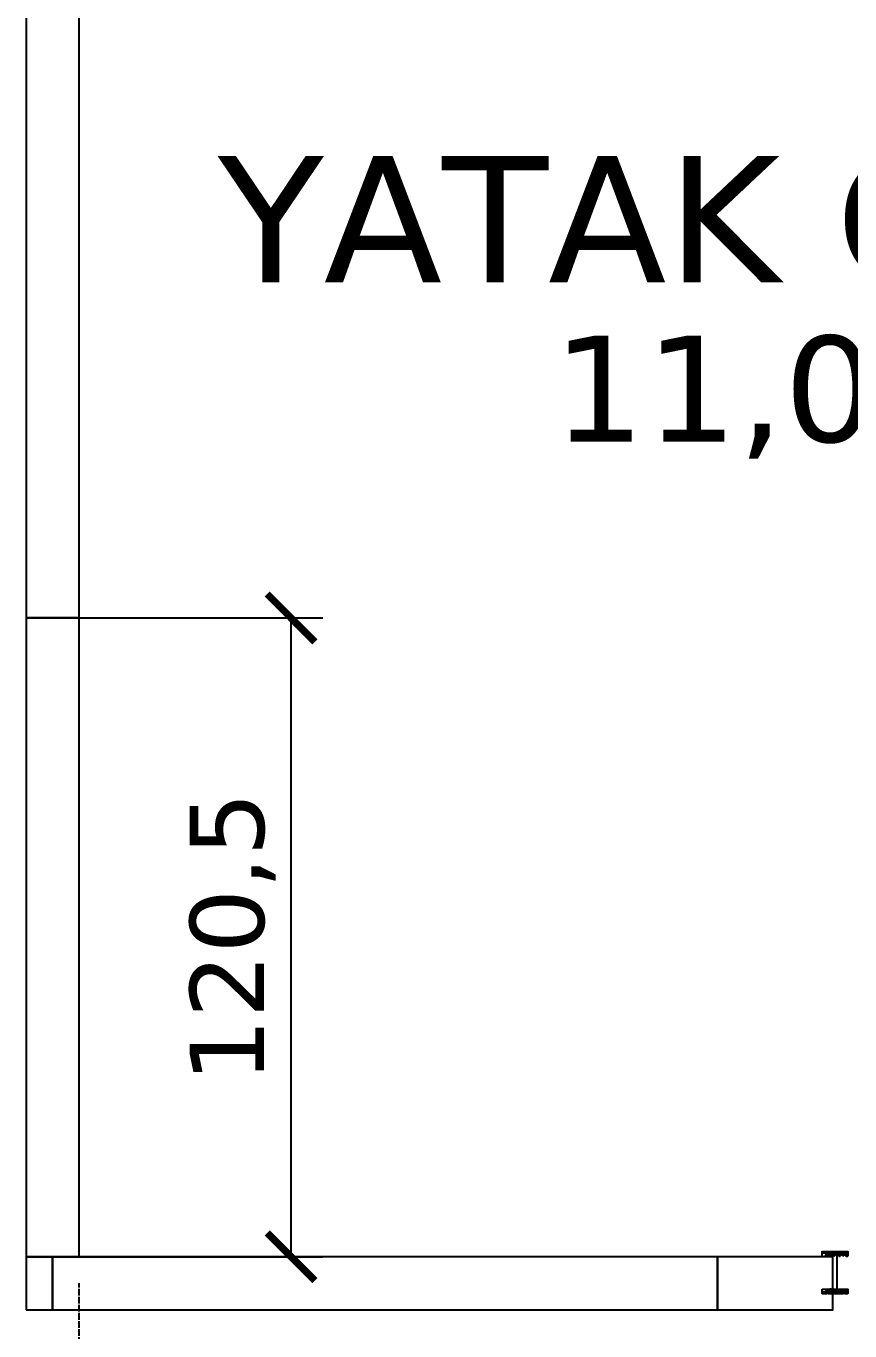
# Model space of a CAD drawing. Header units: centimetres. Extents: x -135 to 5324, y -1304 to 1609.
# Drawn here: x 1974.5 to 2130, y 877.5 to 1123.7 of the extents above; entities that cross this region are included whole.
import ezdxf
from ezdxf.enums import TextEntityAlignment as Align

# ---------------------------------------------------------------- set-up
doc = ezdxf.new("R2010")
doc.units = ezdxf.units.CM
doc.linetypes.add('DASHED', pattern=[1.524, 1.27, -0.254])
for name, color, linetype in [('ACIK_SINIR', 8, 'DASHED'), ('IC_DUVAR_100', 30, 'Continuous'), ('IC_KAPILAR', 7, 'Continuous'), ('KOSE_PROFIL_100', 8, 'Continuous'), ('ODA_ADLARI', 7, 'Continuous'), ('OZEL_PANEL_OLCU_CM', 3, 'Continuous')]:
    doc.layers.add(name, color=color, linetype=linetype)
doc.styles.add('PORTMAN', font='DejaVuSans.ttf')
doc.dimstyles.new('PORTMAN', dxfattribs={"dimtxt": 14, "dimasz": 9, "dimexe": 6, "dimexo": 5, "dimgap": 4, "dimtad": 1, "dimtxsty": 'PORTMAN', "dimblk": 'ARCHTICK', "dimcen": 2.5, "dimazin": 3, "dimtfac": 0.5, "dimtmove": 2, "dimatfit": 3})

# ---------------------------------------------------------------- blocks, each defined once
blk = doc.blocks.new('BOM_I14_1255p0_IC_DOLU')
blk.add_lwpolyline([(0, 0), (10, 0), (10, 125.5), (0, 125.5)], close=True)
blk = doc.blocks.new('kaynak-ic-kapi')
at = {"color": 133, "linetype": 'Continuous', "lineweight": 25, "true_color": 0x6ec1dd}
for p, q in [((54247.47, 7919.88), (54248.32, 7919.88)), ((54248.32, 7919.59), (54247.47, 7919.59)), ((54248.6, 7919.88), (54248.04, 7919.03)), ((54248.32, 7919.31), (54248.04, 7919.59)), ((54248.32, 7919.88), (54248.32, 7919.59)), ((54249.16, 7919.03), (54248.6, 7919.88)), ((54248.6, 7919.88), (54248.6, 7919.59)), ((54248.6, 7919.88), (54248.88, 7919.88)), ((54248.6, 7919.59), (54248.88, 7919.03)), ((54249.16, 7919.88), (54248.88, 7919.59)), ((54248.88, 7919.88), (54249.45, 7919.03)), ((54249.73, 7919.59), (54248.88, 7919.59)), ((54249.16, 7919.88), (54249.16, 7919.88)), ((54249.16, 7919.03), (54249.73, 7919.59)), ((54250.01, 7919.88), (54249.45, 7919.03)), ((54250.01, 7919.88), (54249.73, 7919.59)), ((54249.73, 7919.31), (54249.73, 7919.59)), ((54250.57, 7919.03), (54250.01, 7919.88)), ((54250.01, 7919.88), (54250.01, 7919.88)), ((54250.01, 7919.88), (54250.01, 7919.59)), ((54250.01, 7919.88), (54250.29, 7919.88)), ((54250.01, 7919.59), (54250.29, 7919.03)), ((54250.29, 7919.88), (54250.86, 7919.03)), ((54250.57, 7919.88), (54250.57, 7919.88)), ((54250.57, 7919.88), (54250.57, 7919.59)), ((54251.42, 7919.59), (54250.57, 7919.59)), ((54250.86, 7919.03), (54251.14, 7919.59)), ((54251.7, 7919.88), (54251.14, 7919.03)), ((54251.42, 7919.31), (54251.14, 7919.59)), ((54251.42, 7919.88), (54251.42, 7919.88)), ((54251.42, 7919.88), (54251.42, 7919.59)), ((54251.7, 7919.88), (54251.42, 7919.59)), ((54251.42, 7919.59), (54251.98, 7919.03)), ((54252.27, 7919.03), (54251.7, 7919.88)), ((54251.7, 7919.88), (54252.27, 7919.88)), ((54251.7, 7919.88), (54251.98, 7919.88)), ((54251.98, 7919.88), (54251.98, 7919.88)), ((54251.98, 7919.88), (54251.98, 7919.59)), ((54251.98, 7919.88), (54252.27, 7919.03)), ((54252.27, 7919.59), (54251.98, 7919.59)), ((54248.32, 7919.31), (54248.6, 7919.31)), ((54248.32, 7919.03), (54248.6, 7919.31)), ((54249.16, 7919.03), (54248.88, 7919.03)), ((54249.16, 7919.03), (54249.45, 7919.03)), ((54249.73, 7919.31), (54250.01, 7919.31)), ((54249.73, 7919.03), (54250.01, 7919.31)), ((54250.29, 7912.83), (54250.29, 7919.03)), ((54250.57, 7919.03), (54250.57, 7919.03)), ((54250.57, 7919.03), (54250.86, 7919.03)), ((54251.42, 7919.31), (54251.7, 7919.31)), ((54251.42, 7919.03), (54251.7, 7919.31)), ((54251.98, 7919.03), (54251.98, 7919.03)), ((54251.98, 7919.03), (54252.27, 7919.03)), ((54252.27, 7919.03), (54252.27, 7919.03)), ((54248.32, 7912.26), (54247.47, 7912.26)), ((54247.47, 7911.98), (54248.32, 7911.98)), ((54248.6, 7911.98), (54248.04, 7912.83)), ((54248.32, 7912.26), (54248.04, 7912.26)), ((54248.32, 7912.83), (54248.6, 7912.26)), ((54248.32, 7912.26), (54248.32, 7911.98)), ((54248.32, 7912.26), (54248.6, 7912.26)), ((54249.16, 7912.83), (54248.6, 7911.98)), ((54248.6, 7912.26), (54248.88, 7912.83)), ((54249.16, 7912.83), (54248.88, 7912.83)), ((54248.88, 7911.98), (54249.45, 7912.83)), ((54249.16, 7911.98), (54248.88, 7912.26)), ((54249.73, 7912.26), (54248.88, 7912.26)), ((54249.16, 7912.83), (54249.45, 7912.83)), ((54249.16, 7912.83), (54249.73, 7912.26)), ((54249.16, 7911.98), (54249.16, 7911.98)), ((54250.01, 7911.98), (54249.45, 7912.83)), ((54249.73, 7912.83), (54250.01, 7912.26)), ((54250.01, 7911.98), (54249.73, 7912.26)), ((54249.73, 7912.26), (54249.73, 7912.26)), ((54249.73, 7912.26), (54250.01, 7912.26)), ((54250.57, 7912.83), (54250.01, 7911.98)), ((54250.01, 7912.26), (54250.29, 7912.83)), ((54250.01, 7911.98), (54250.01, 7912.26)), ((54250.01, 7911.98), (54250.01, 7911.98)), ((54250.01, 7911.98), (54250.29, 7911.98)), ((54250.29, 7911.98), (54250.86, 7912.83)), ((54250.57, 7912.83), (54250.57, 7912.83)), ((54250.57, 7912.83), (54250.86, 7912.83)), ((54250.57, 7911.98), (54250.57, 7912.26)), ((54251.42, 7912.26), (54250.57, 7912.26)), ((54250.57, 7911.98), (54250.57, 7911.98)), ((54250.86, 7912.83), (54251.14, 7912.26)), ((54251.7, 7911.98), (54251.14, 7912.83)), ((54251.42, 7912.26), (54251.14, 7912.26)), ((54251.42, 7912.26), (54251.98, 7912.83)), ((54251.42, 7912.83), (54251.7, 7912.26)), ((54251.42, 7911.98), (54251.42, 7912.26)), ((54251.7, 7911.98), (54251.42, 7912.26)), ((54251.42, 7912.26), (54251.7, 7912.26)), ((54251.42, 7911.98), (54251.42, 7911.98)), ((54252.27, 7912.83), (54251.7, 7911.98)), ((54251.7, 7911.98), (54252.27, 7911.98)), ((54251.7, 7911.98), (54251.98, 7911.98)), ((54251.98, 7912.83), (54251.98, 7912.83)), ((54251.98, 7912.83), (54252.27, 7912.83)), ((54251.98, 7911.98), (54252.27, 7912.83)), ((54251.98, 7911.98), (54251.98, 7912.26)), ((54252.27, 7912.26), (54251.98, 7912.26)), ((54251.98, 7911.98), (54251.98, 7911.98)), ((54252.27, 7912.83), (54252.27, 7912.83))]:
    blk.add_line(p, q, dxfattribs=at)
for points in [[(54247.47, 7919.03), (54247.47, 7919.88), (54252.27, 7919.88), (54252.27, 7919.03)], [(54248.6, 7919.88), (54250.01, 7919.88), (54251.42, 7919.88)], [(54248.6, 7912.26), (54248.6, 7911.98), (54248.88, 7911.98)], [(54248.6, 7911.98), (54250.01, 7911.98), (54251.42, 7911.98)]]:
    blk.add_lwpolyline(points, dxfattribs=at)
blk.add_lwpolyline([(54247.47, 7912.83), (54252.27, 7912.83), (54252.27, 7911.98), (54247.47, 7911.98)], close=True, dxfattribs=at)
blk = doc.blocks.new('BOM_K01_IC_KAPI_ACIKLIK820')
at = {"layer": 'IC_KAPILAR'}
blk.add_blockref('kaynak-ic-kapi', (0, 0), dxfattribs=at)
blk = doc.blocks.new('BOM_I15_1255p0_IC_K01_SOL_UST')
blk.add_lwpolyline([(0, 0), (10, 0), (10, 21.75), (0, 21.75)], close=True)
at = {"layer": 'IC_KAPILAR', "rotation": 90}
blk.add_blockref('BOM_K01_IC_KAPI_ACIKLIK820', (7918.93, -54227.719), dxfattribs=at)
blk = doc.blocks.new('BOM_I12_1205p0_IC_DOLU')
blk.add_lwpolyline([(0, 0), (10, 0), (10, 120.5), (0, 120.5)], close=True)
blk = doc.blocks.new('BOM_B02_IC_KOSE_50x100')
blk.add_lwpolyline([(0, 0), (5, 0), (5, 10), (0, 10)], close=True)
blk = doc.blocks.new('_ARCHTICK')
at = {"color": 0, "linetype": 'BYBLOCK', "const_width": 0.15}
blk.add_lwpolyline([(-0.5, -0.5), (0.5, 0.5)], dxfattribs=at)

msp = doc.modelspace()

# ---------------------------------------------------------------- linework, layer by layer
at = {"layer": 'ACIK_SINIR'}
msp.add_line((1984.5, 698.25), (1984.5, 886.5), dxfattribs=at)

# ---------------------------------------------------------------- block references
at = {"layer": 'IC_DUVAR_100'}
for name, p in [('BOM_I14_1255p0_IC_DOLU', (1974.5, 1012)), ('BOM_I12_1205p0_IC_DOLU', (1974.5, 891.5))]:
    msp.add_blockref(name, p, dxfattribs=at)
at = {"layer": 'IC_DUVAR_100', "rotation": 270}
for name, p in [('BOM_I15_1255p0_IC_K01_SOL_UST', (2105, 891.5)), ('BOM_I14_1255p0_IC_DOLU', (1979.5, 891.5))]:
    msp.add_blockref(name, p, dxfattribs=at)
at = {"layer": 'KOSE_PROFIL_100'}
msp.add_blockref('BOM_B02_IC_KOSE_50x100', (1974.5, 881.5), dxfattribs=at)

# ---------------------------------------------------------------- texts
at = {"layer": 'ODA_ADLARI', "style": 'PORTMAN'}
for s, height, p in [('YATAK ODASI 2', 23.834919, (2136.375, 1087.25)), ('11,04 m²', 20, (2136.375, 1055.25))]:
    msp.add_text(s, height=height, dxfattribs=at).set_placement(p, align=Align.MIDDLE_CENTER)

# ---------------------------------------------------------------- dimensions: what is measured, and where the dimension line sits
at = {"layer": 'OZEL_PANEL_OLCU_CM'}
msp.add_linear_dim(base=(2024.5, 891.5), p1=(1974.5, 891.5), p2=(1974.5, 1012), angle=90, dimstyle='PORTMAN', override={"dimtxt": 14, "dimasz": 9, "dimexe": 6, "dimexo": 5, "dimdec": 2, "dimzin": 8, "dimdsep": 44}, dxfattribs=at).render()

doc.saveas('drawing.dxf')
